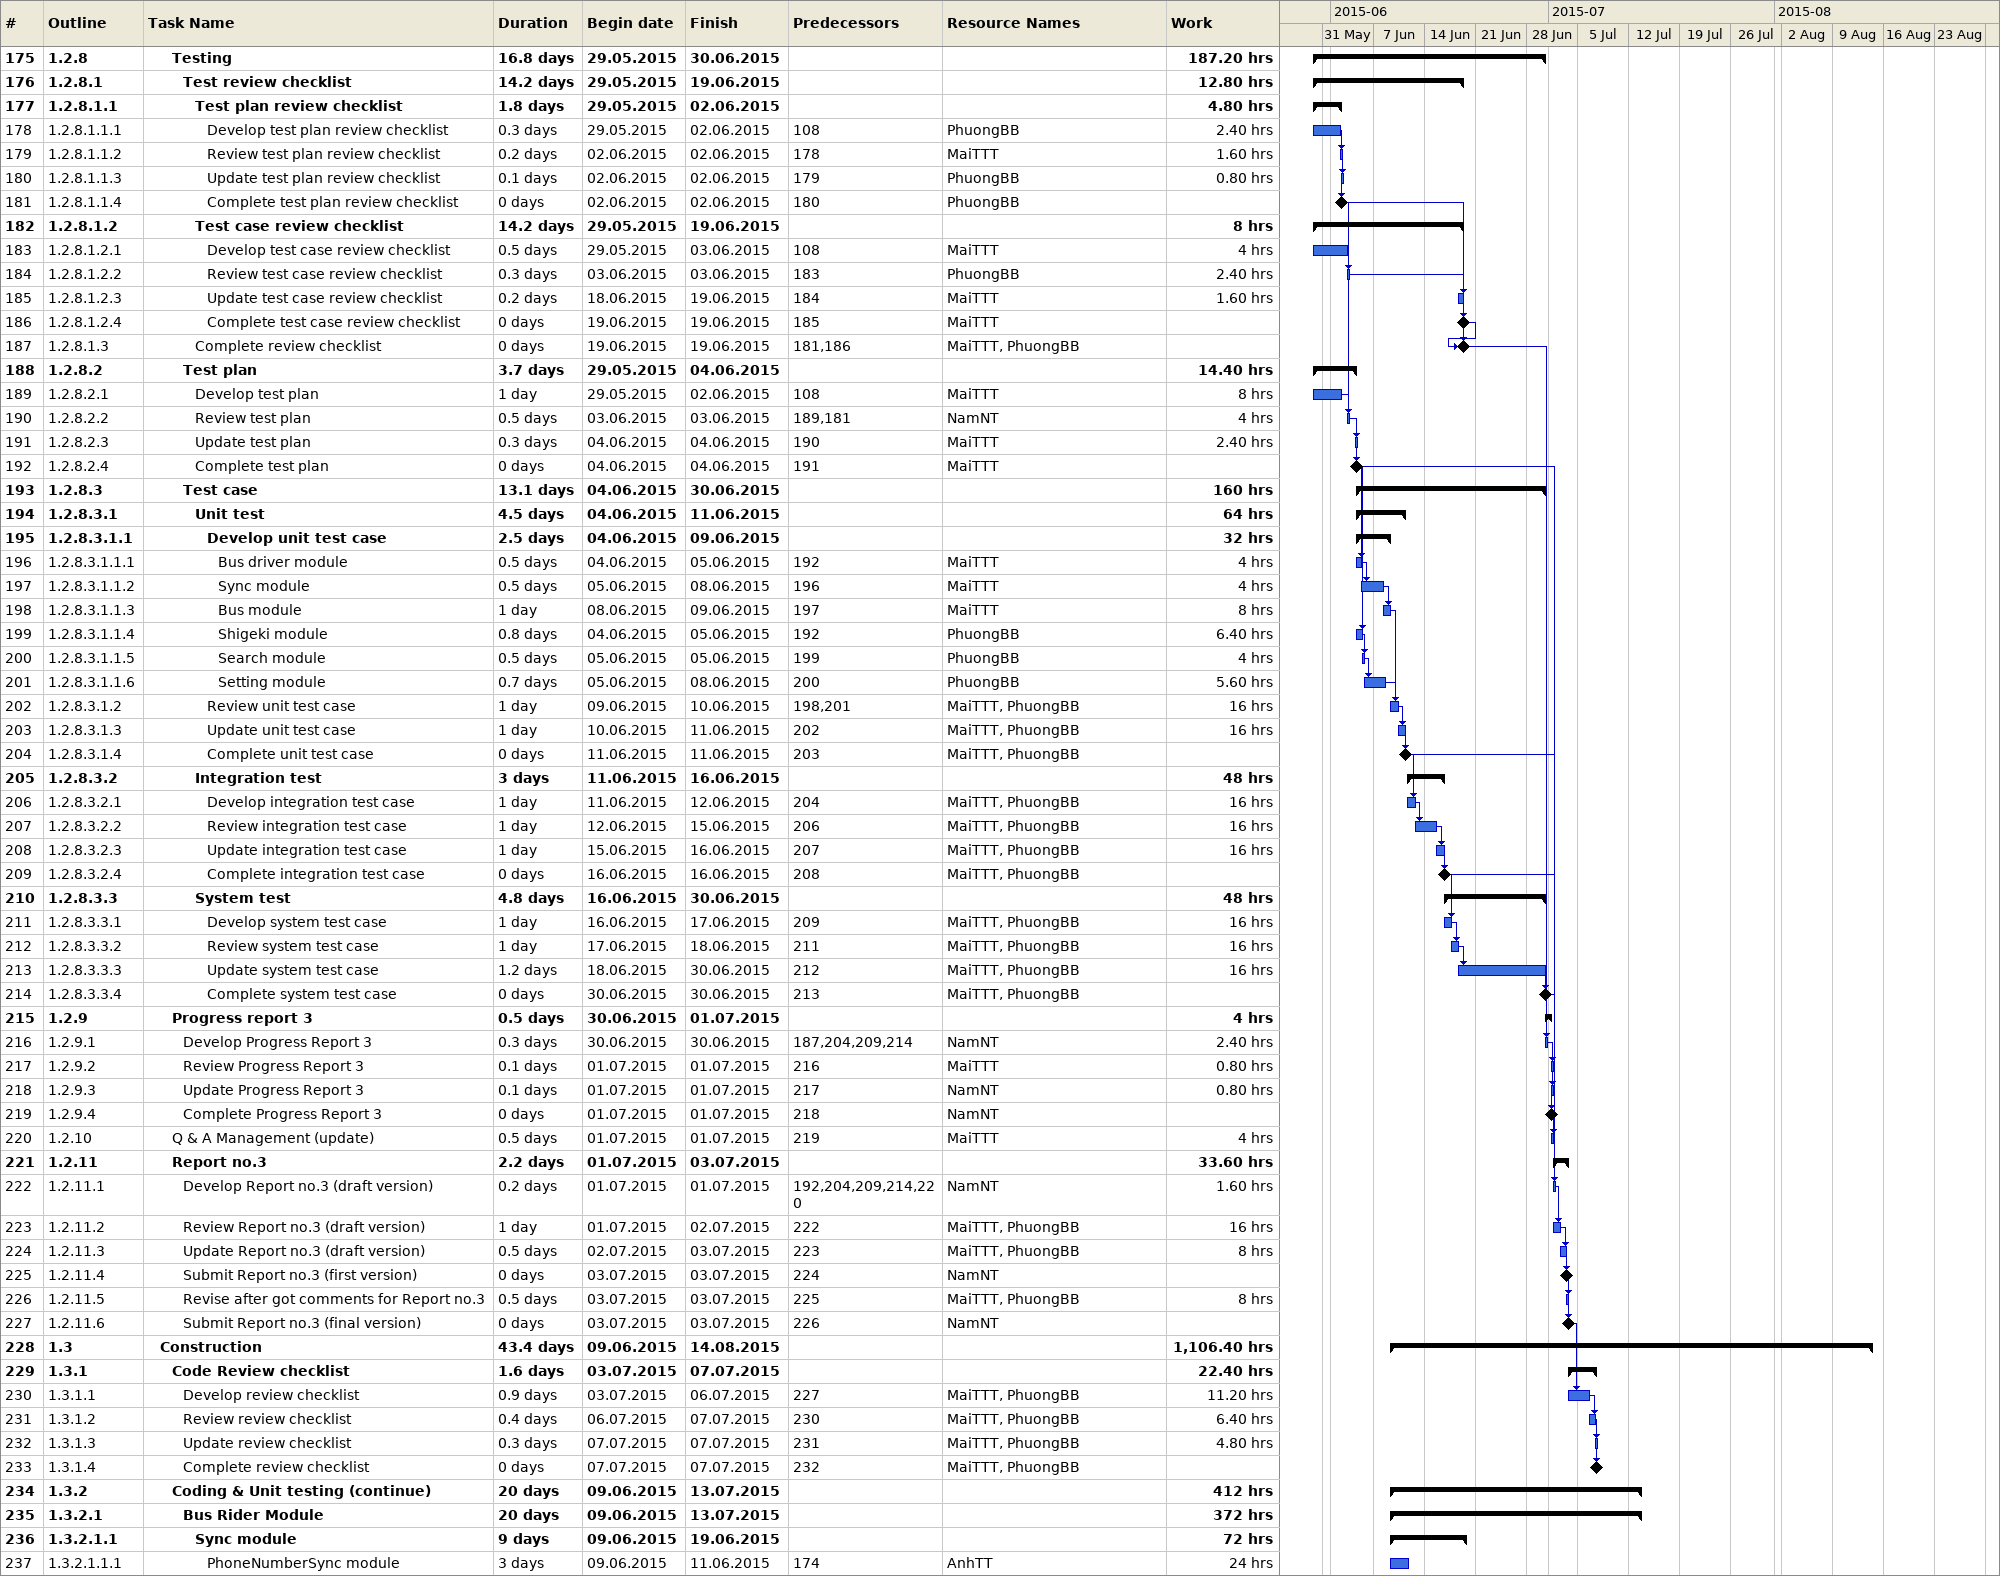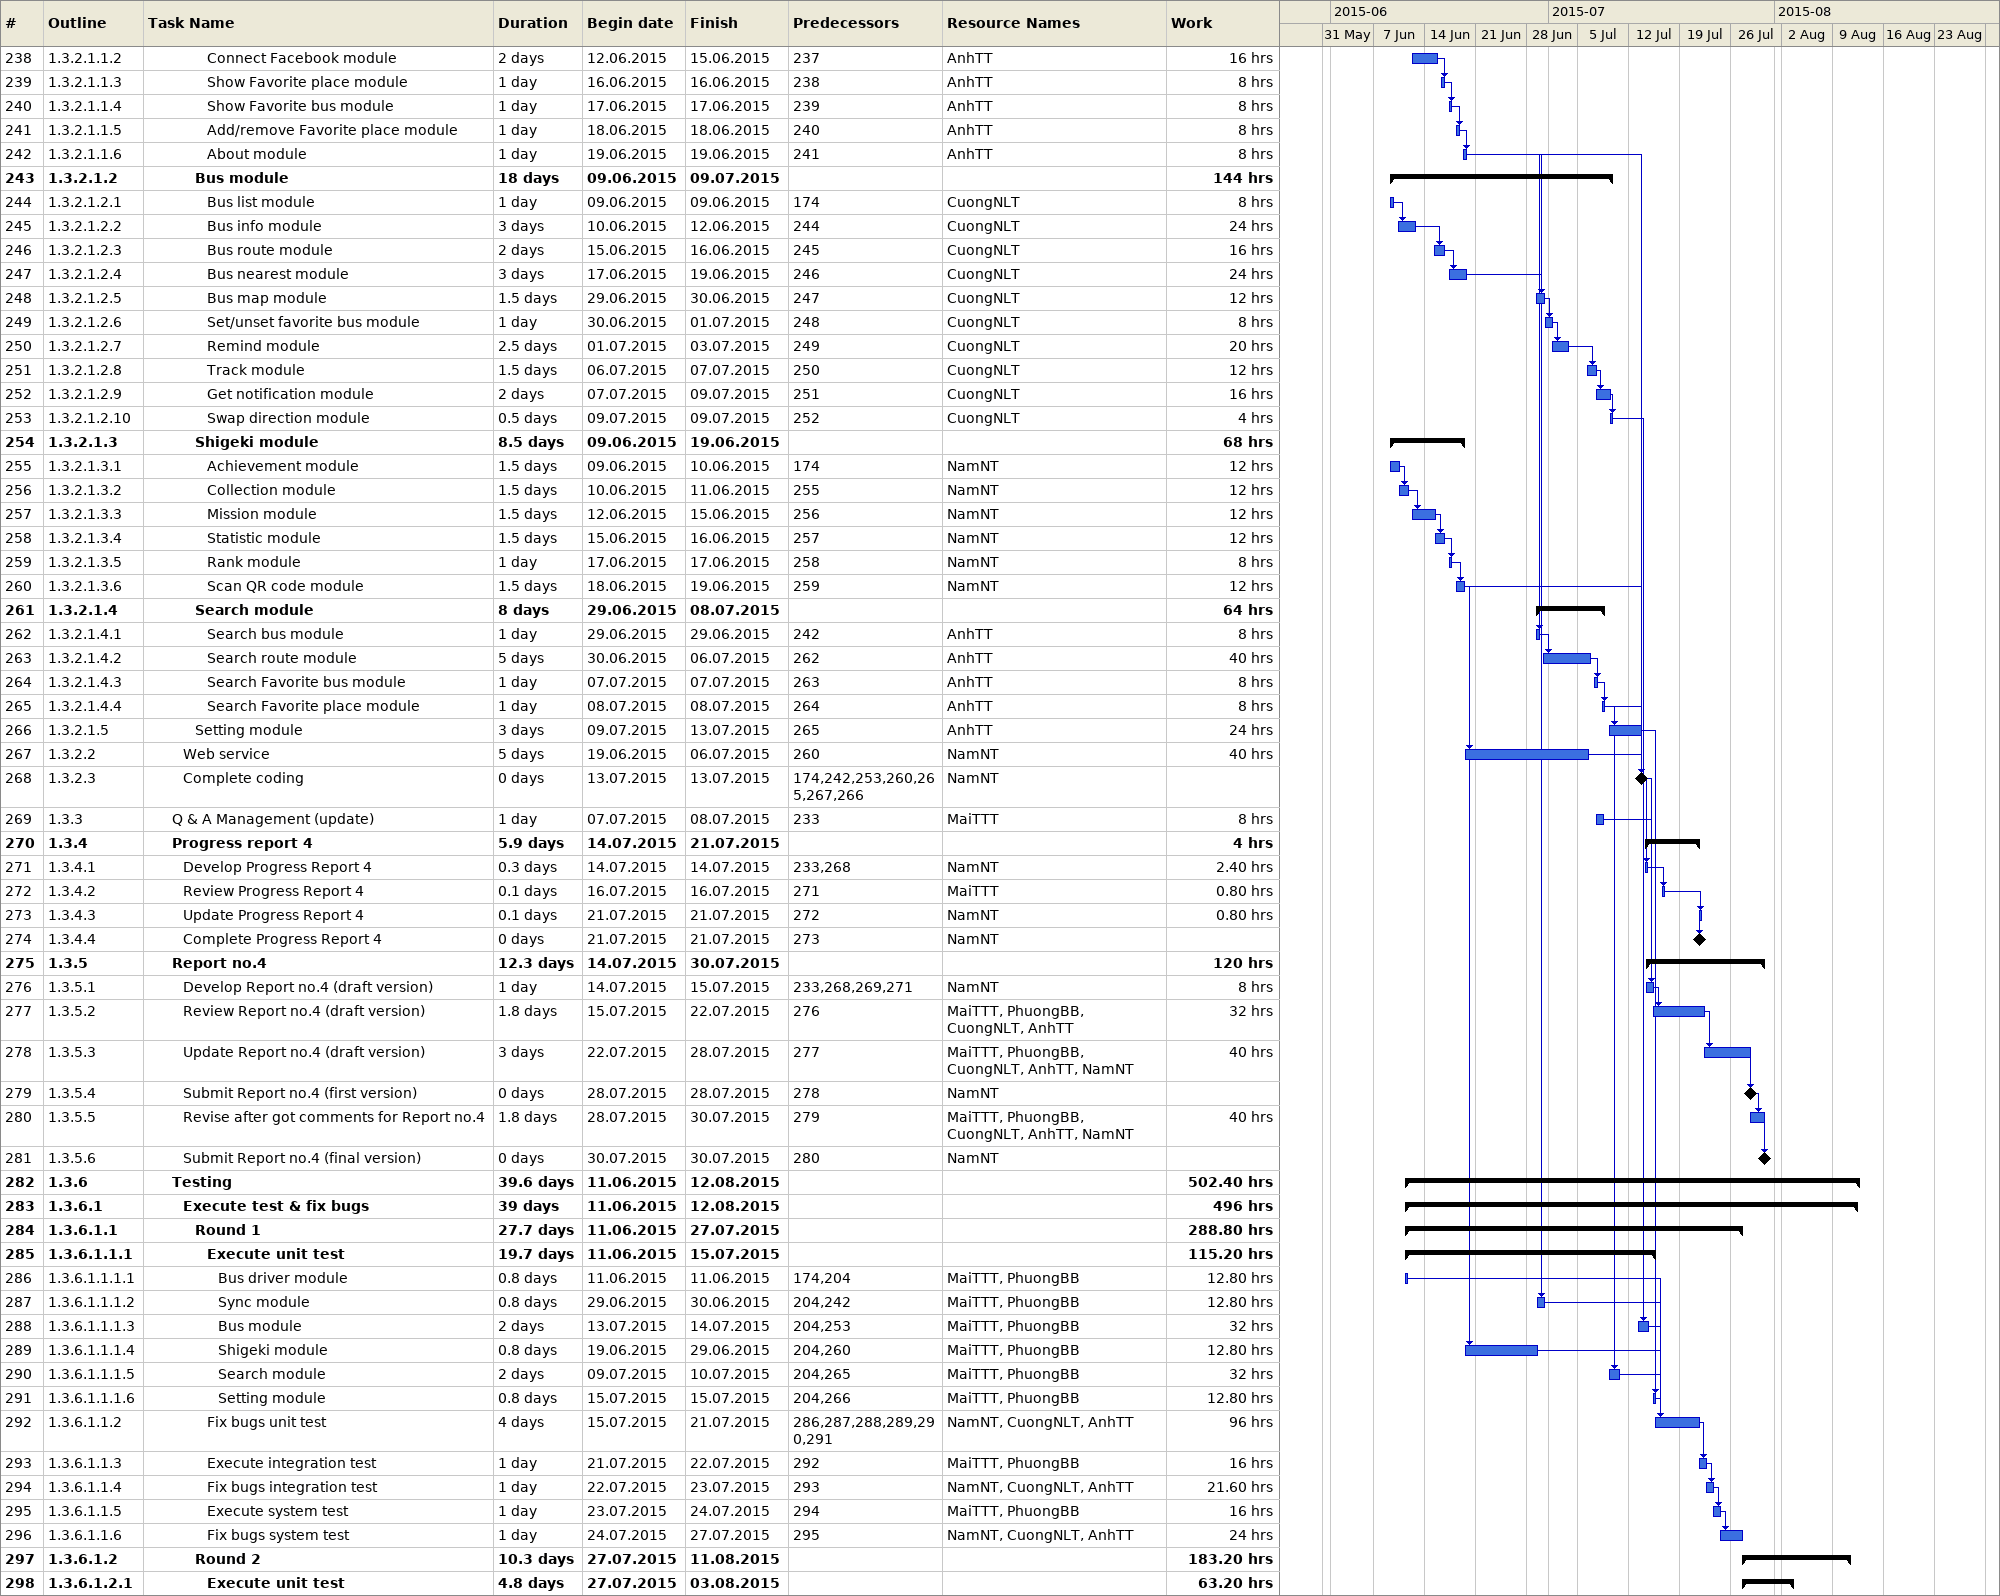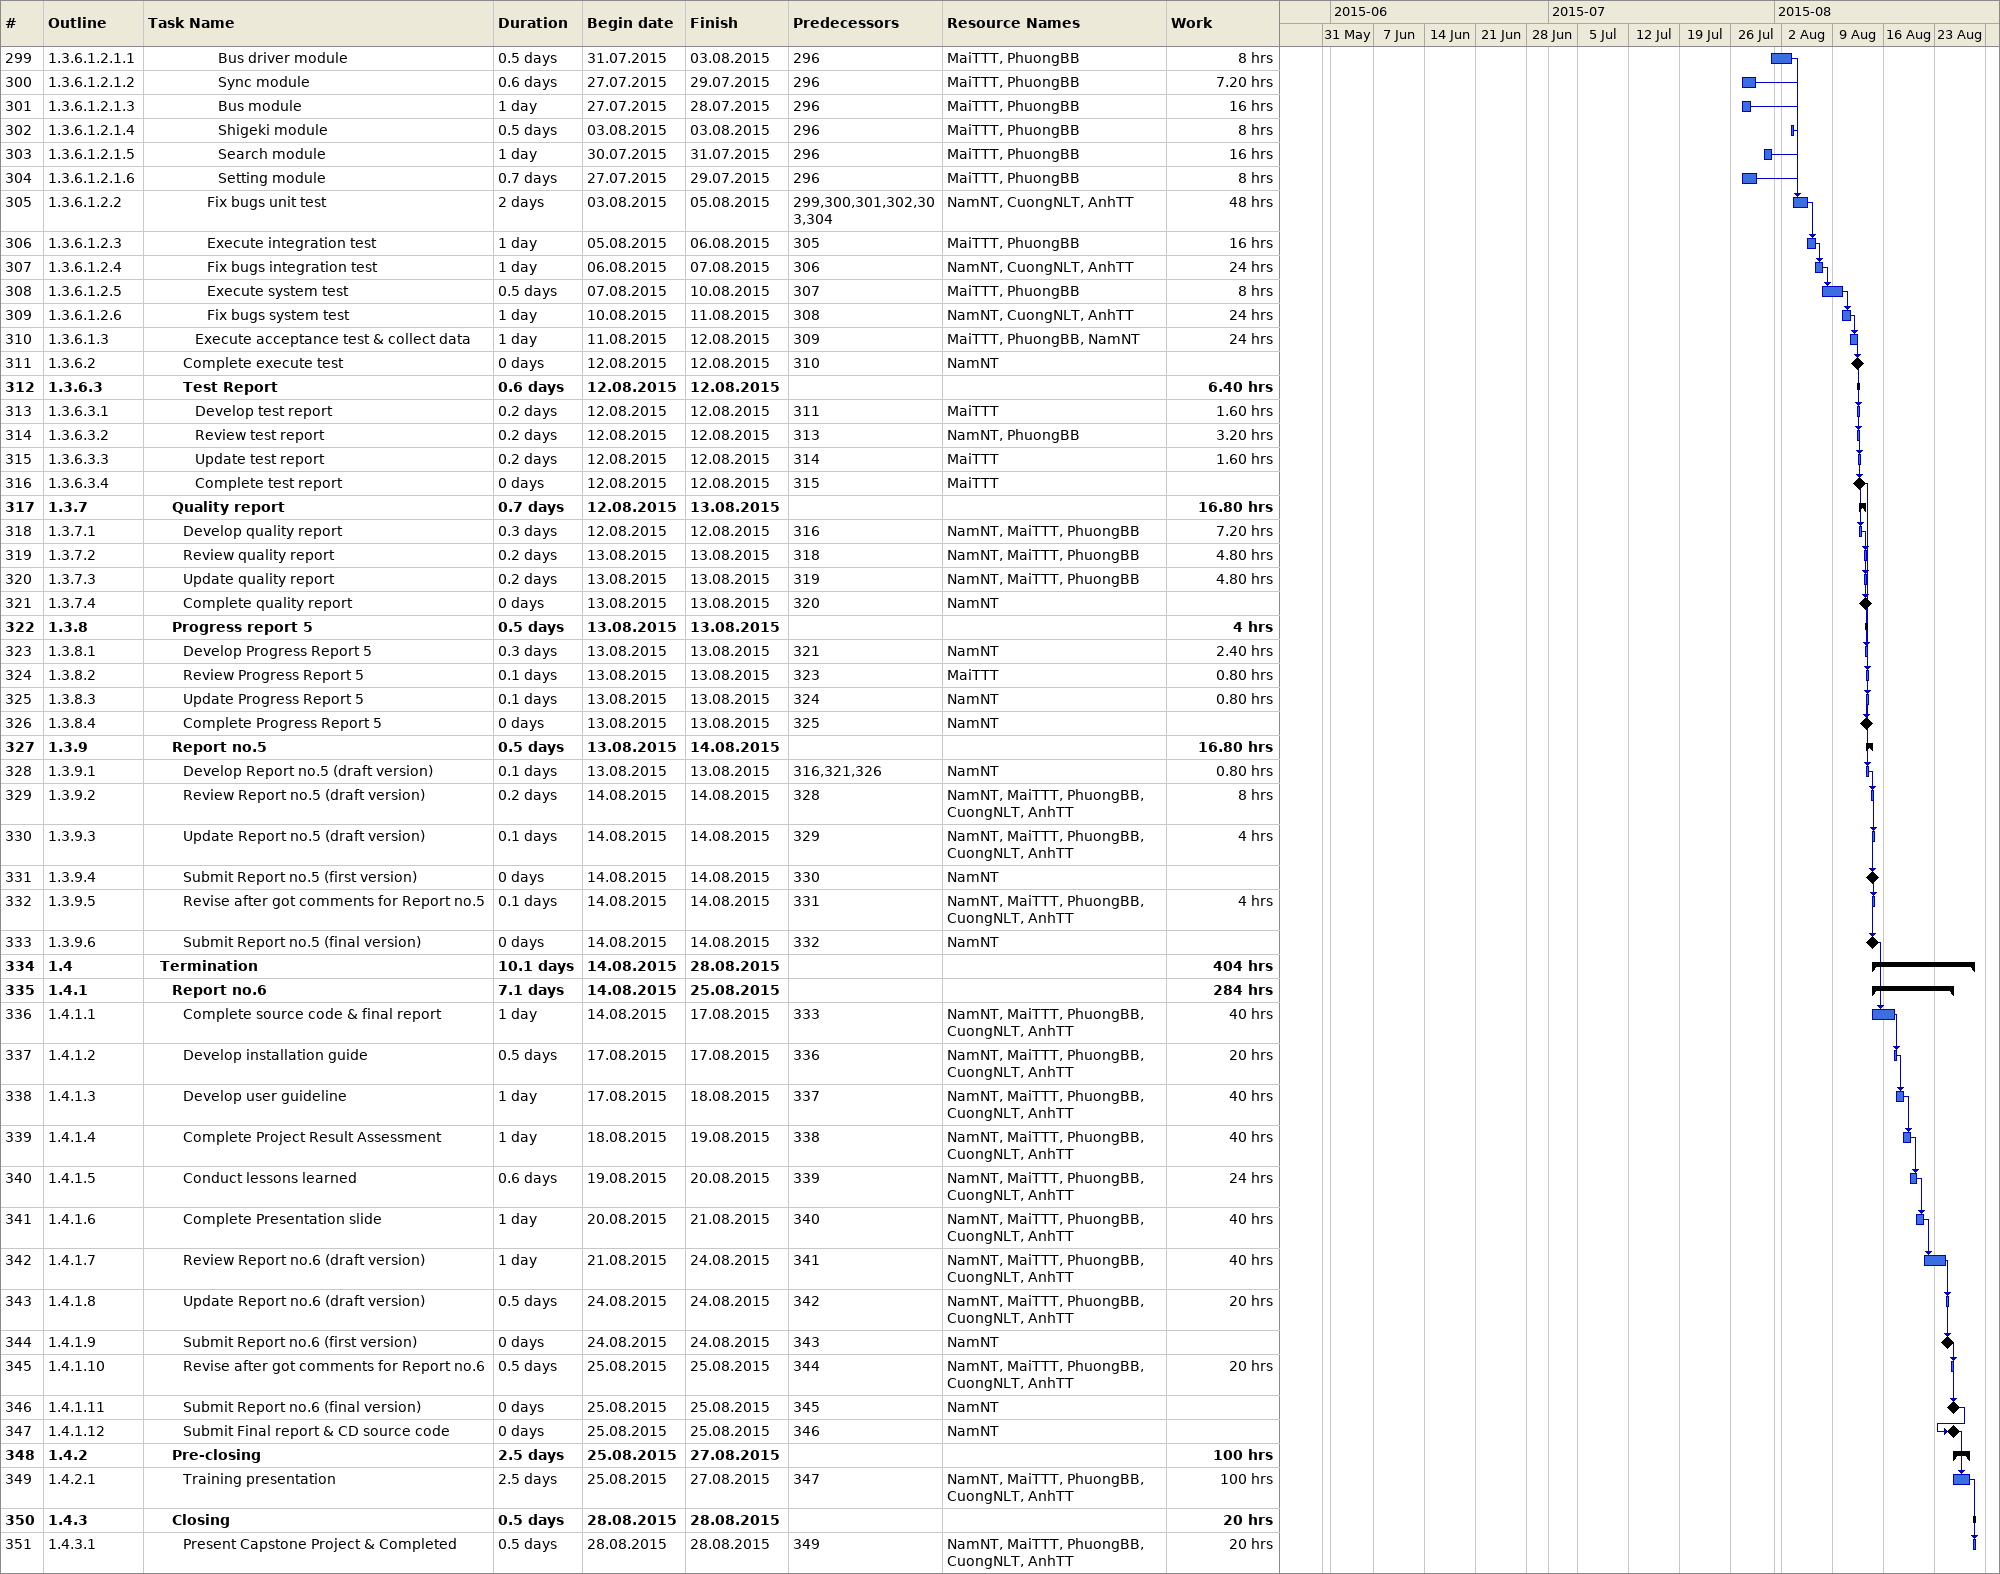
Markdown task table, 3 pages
| ID | WBS | Task | Duration | Start | Finish | Predecessors | Resources | Work (h) |
|---|---|---|---|---|---|---|---|---|
| 175 | 1.2.8 | **Testing** | 16.8d | 2015-05-29 | 2015-06-30 |  |  | 187.20 |
| 176 | 1.2.8.1 | **Test review checklist** | 14.2d | 2015-05-29 | 2015-06-19 |  |  | 12.80 |
| 177 | 1.2.8.1.1 | **Test plan review checklist** | 1.8d | 2015-05-29 | 2015-06-02 |  |  | 4.80 |
| 178 | 1.2.8.1.1.1 | Develop test plan review checklist | 0.3d | 2015-05-29 | 2015-06-02 | 108 | PhuongBB | 2.40 |
| 179 | 1.2.8.1.1.2 | Review test plan review checklist | 0.2d | 2015-06-02 | 2015-06-02 | 178 | MaiTTT | 1.60 |
| 180 | 1.2.8.1.1.3 | Update test plan review checklist | 0.1d | 2015-06-02 | 2015-06-02 | 179 | PhuongBB | 0.80 |
| 181 | 1.2.8.1.1.4 | Complete test plan review checklist | 0d | 2015-06-02 | 2015-06-02 | 180 | PhuongBB |  |
| 182 | 1.2.8.1.2 | **Test case review checklist** | 14.2d | 2015-05-29 | 2015-06-19 |  |  | 8 |
| 183 | 1.2.8.1.2.1 | Develop test case review checklist | 0.5d | 2015-05-29 | 2015-06-03 | 108 | MaiTTT | 4 |
| 184 | 1.2.8.1.2.2 | Review test case review checklist | 0.3d | 2015-06-03 | 2015-06-03 | 183 | PhuongBB | 2.40 |
| 185 | 1.2.8.1.2.3 | Update test case review checklist | 0.2d | 2015-06-18 | 2015-06-19 | 184 | MaiTTT | 1.60 |
| 186 | 1.2.8.1.2.4 | Complete test case review checklist | 0d | 2015-06-19 | 2015-06-19 | 185 | MaiTTT |  |
| 187 | 1.2.8.1.3 | Complete review checklist | 0d | 2015-06-19 | 2015-06-19 | 181, 186 | MaiTTT, PhuongBB |  |
| 188 | 1.2.8.2 | **Test plan** | 3.7d | 2015-05-29 | 2015-06-04 |  |  | 14.40 |
| 189 | 1.2.8.2.1 | Develop test plan | 1d | 2015-05-29 | 2015-06-02 | 108 | MaiTTT | 8 |
| 190 | 1.2.8.2.2 | Review test plan | 0.5d | 2015-06-03 | 2015-06-03 | 189, 181 | NamNT | 4 |
| 191 | 1.2.8.2.3 | Update test plan | 0.3d | 2015-06-04 | 2015-06-04 | 190 | MaiTTT | 2.40 |
| 192 | 1.2.8.2.4 | Complete test plan | 0d | 2015-06-04 | 2015-06-04 | 191 | MaiTTT |  |
| 193 | 1.2.8.3 | **Test case** | 13.1d | 2015-06-04 | 2015-06-30 |  |  | 160 |
| 194 | 1.2.8.3.1 | **Unit test** | 4.5d | 2015-06-04 | 2015-06-11 |  |  | 64 |
| 195 | 1.2.8.3.1.1 | **Develop unit test case** | 2.5d | 2015-06-04 | 2015-06-09 |  |  | 32 |
| 196 | 1.2.8.3.1.1.1 | Bus driver module | 0.5d | 2015-06-04 | 2015-06-05 | 192 | MaiTTT | 4 |
| 197 | 1.2.8.3.1.1.2 | Sync module | 0.5d | 2015-06-05 | 2015-06-08 | 196 | MaiTTT | 4 |
| 198 | 1.2.8.3.1.1.3 | Bus module | 1d | 2015-06-08 | 2015-06-09 | 197 | MaiTTT | 8 |
| 199 | 1.2.8.3.1.1.4 | Shigeki module | 0.8d | 2015-06-04 | 2015-06-05 | 192 | PhuongBB | 6.40 |
| 200 | 1.2.8.3.1.1.5 | Search module | 0.5d | 2015-06-05 | 2015-06-05 | 199 | PhuongBB | 4 |
| 201 | 1.2.8.3.1.1.6 | Setting module | 0.7d | 2015-06-05 | 2015-06-08 | 200 | PhuongBB | 5.60 |
| 202 | 1.2.8.3.1.2 | Review unit test case | 1d | 2015-06-09 | 2015-06-10 | 198, 201 | MaiTTT, PhuongBB | 16 |
| 203 | 1.2.8.3.1.3 | Update unit test case | 1d | 2015-06-10 | 2015-06-11 | 202 | MaiTTT, PhuongBB | 16 |
| 204 | 1.2.8.3.1.4 | Complete unit test case | 0d | 2015-06-11 | 2015-06-11 | 203 | MaiTTT, PhuongBB |  |
| 205 | 1.2.8.3.2 | **Integration test** | 3d | 2015-06-11 | 2015-06-16 |  |  | 48 |
| 206 | 1.2.8.3.2.1 | Develop integration test case | 1d | 2015-06-11 | 2015-06-12 | 204 | MaiTTT, PhuongBB | 16 |
| 207 | 1.2.8.3.2.2 | Review integration test case | 1d | 2015-06-12 | 2015-06-15 | 206 | MaiTTT, PhuongBB | 16 |
| 208 | 1.2.8.3.2.3 | Update integration test case | 1d | 2015-06-15 | 2015-06-16 | 207 | MaiTTT, PhuongBB | 16 |
| 209 | 1.2.8.3.2.4 | Complete integration test case | 0d | 2015-06-16 | 2015-06-16 | 208 | MaiTTT, PhuongBB |  |
| 210 | 1.2.8.3.3 | **System test** | 4.8d | 2015-06-16 | 2015-06-30 |  |  | 48 |
| 211 | 1.2.8.3.3.1 | Develop system test case | 1d | 2015-06-16 | 2015-06-17 | 209 | MaiTTT, PhuongBB | 16 |
| 212 | 1.2.8.3.3.2 | Review system test case | 1d | 2015-06-17 | 2015-06-18 | 211 | MaiTTT, PhuongBB | 16 |
| 213 | 1.2.8.3.3.3 | Update system test case | 1.2d | 2015-06-18 | 2015-06-30 | 212 | MaiTTT, PhuongBB | 16 |
| 214 | 1.2.8.3.3.4 | Complete system test case | 0d | 2015-06-30 | 2015-06-30 | 213 | MaiTTT, PhuongBB |  |
| 215 | 1.2.9 | **Progress report 3** | 0.5d | 2015-06-30 | 2015-07-01 |  |  | 4 |
| 216 | 1.2.9.1 | Develop Progress Report 3 | 0.3d | 2015-06-30 | 2015-06-30 | 187, 204, 209, 214 | NamNT | 2.40 |
| 217 | 1.2.9.2 | Review Progress Report 3 | 0.1d | 2015-07-01 | 2015-07-01 | 216 | MaiTTT | 0.80 |
| 218 | 1.2.9.3 | Update Progress Report 3 | 0.1d | 2015-07-01 | 2015-07-01 | 217 | NamNT | 0.80 |
| 219 | 1.2.9.4 | Complete Progress Report 3 | 0d | 2015-07-01 | 2015-07-01 | 218 | NamNT |  |
| 220 | 1.2.10 | Q & A Management (update) | 0.5d | 2015-07-01 | 2015-07-01 | 219 | MaiTTT | 4 |
| 221 | 1.2.11 | **Report no.3** | 2.2d | 2015-07-01 | 2015-07-03 |  |  | 33.60 |
| 222 | 1.2.11.1 | Develop Report no.3 (draft version) | 0.2d | 2015-07-01 | 2015-07-01 | 192, 204, 209, 214, 220 | NamNT | 1.60 |
| 223 | 1.2.11.2 | Review Report no.3 (draft version) | 1d | 2015-07-01 | 2015-07-02 | 222 | MaiTTT, PhuongBB | 16 |
| 224 | 1.2.11.3 | Update Report no.3 (draft version) | 0.5d | 2015-07-02 | 2015-07-03 | 223 | MaiTTT, PhuongBB | 8 |
| 225 | 1.2.11.4 | Submit Report no.3 (first version) | 0d | 2015-07-03 | 2015-07-03 | 224 | NamNT |  |
| 226 | 1.2.11.5 | Revise after got comments for Report no.3 | 0.5d | 2015-07-03 | 2015-07-03 | 225 | MaiTTT, PhuongBB | 8 |
| 227 | 1.2.11.6 | Submit Report no.3 (final version) | 0d | 2015-07-03 | 2015-07-03 | 226 | NamNT |  |
| 228 | 1.3 | **Construction** | 43.4d | 2015-06-09 | 2015-08-14 |  |  | 1106.40 |
| 229 | 1.3.1 | **Code Review checklist** | 1.6d | 2015-07-03 | 2015-07-07 |  |  | 22.40 |
| 230 | 1.3.1.1 | Develop review checklist | 0.9d | 2015-07-03 | 2015-07-06 | 227 | MaiTTT, PhuongBB | 11.20 |
| 231 | 1.3.1.2 | Review review checklist | 0.4d | 2015-07-06 | 2015-07-07 | 230 | MaiTTT, PhuongBB | 6.40 |
| 232 | 1.3.1.3 | Update review checklist | 0.3d | 2015-07-07 | 2015-07-07 | 231 | MaiTTT, PhuongBB | 4.80 |
| 233 | 1.3.1.4 | Complete review checklist | 0d | 2015-07-07 | 2015-07-07 | 232 | MaiTTT, PhuongBB |  |
| 234 | 1.3.2 | **Coding & Unit testing (continue)** | 20d | 2015-06-09 | 2015-07-13 |  |  | 412 |
| 235 | 1.3.2.1 | **Bus Rider Module** | 20d | 2015-06-09 | 2015-07-13 |  |  | 372 |
| 236 | 1.3.2.1.1 | **Sync module** | 9d | 2015-06-09 | 2015-06-19 |  |  | 72 |
| 237 | 1.3.2.1.1.1 | PhoneNumberSync module | 3d | 2015-06-09 | 2015-06-11 | 174 | AnhTT | 24 |
| 238 | 1.3.2.1.1.2 | Connect Facebook module | 2d | 2015-06-12 | 2015-06-15 | 237 | AnhTT | 16 |
| 239 | 1.3.2.1.1.3 | Show Favorite place module | 1d | 2015-06-16 | 2015-06-16 | 238 | AnhTT | 8 |
| 240 | 1.3.2.1.1.4 | Show Favorite bus module | 1d | 2015-06-17 | 2015-06-17 | 239 | AnhTT | 8 |
| 241 | 1.3.2.1.1.5 | Add/remove Favorite place module | 1d | 2015-06-18 | 2015-06-18 | 240 | AnhTT | 8 |
| 242 | 1.3.2.1.1.6 | About module | 1d | 2015-06-19 | 2015-06-19 | 241 | AnhTT | 8 |
| 243 | 1.3.2.1.2 | **Bus module** | 18d | 2015-06-09 | 2015-07-09 |  |  | 144 |
| 244 | 1.3.2.1.2.1 | Bus list module | 1d | 2015-06-09 | 2015-06-09 | 174 | CuongNLT | 8 |
| 245 | 1.3.2.1.2.2 | Bus info module | 3d | 2015-06-10 | 2015-06-12 | 244 | CuongNLT | 24 |
| 246 | 1.3.2.1.2.3 | Bus route module | 2d | 2015-06-15 | 2015-06-16 | 245 | CuongNLT | 16 |
| 247 | 1.3.2.1.2.4 | Bus nearest module | 3d | 2015-06-17 | 2015-06-19 | 246 | CuongNLT | 24 |
| 248 | 1.3.2.1.2.5 | Bus map module | 1.5d | 2015-06-29 | 2015-06-30 | 247 | CuongNLT | 12 |
| 249 | 1.3.2.1.2.6 | Set/unset favorite bus module | 1d | 2015-06-30 | 2015-07-01 | 248 | CuongNLT | 8 |
| 250 | 1.3.2.1.2.7 | Remind module | 2.5d | 2015-07-01 | 2015-07-03 | 249 | CuongNLT | 20 |
| 251 | 1.3.2.1.2.8 | Track module | 1.5d | 2015-07-06 | 2015-07-07 | 250 | CuongNLT | 12 |
| 252 | 1.3.2.1.2.9 | Get notification module | 2d | 2015-07-07 | 2015-07-09 | 251 | CuongNLT | 16 |
| 253 | 1.3.2.1.2.10 | Swap direction module | 0.5d | 2015-07-09 | 2015-07-09 | 252 | CuongNLT | 4 |
| 254 | 1.3.2.1.3 | **Shigeki module** | 8.5d | 2015-06-09 | 2015-06-19 |  |  | 68 |
| 255 | 1.3.2.1.3.1 | Achievement module | 1.5d | 2015-06-09 | 2015-06-10 | 174 | NamNT | 12 |
| 256 | 1.3.2.1.3.2 | Collection module | 1.5d | 2015-06-10 | 2015-06-11 | 255 | NamNT | 12 |
| 257 | 1.3.2.1.3.3 | Mission module | 1.5d | 2015-06-12 | 2015-06-15 | 256 | NamNT | 12 |
| 258 | 1.3.2.1.3.4 | Statistic module | 1.5d | 2015-06-15 | 2015-06-16 | 257 | NamNT | 12 |
| 259 | 1.3.2.1.3.5 | Rank module | 1d | 2015-06-17 | 2015-06-17 | 258 | NamNT | 8 |
| 260 | 1.3.2.1.3.6 | Scan QR code module | 1.5d | 2015-06-18 | 2015-06-19 | 259 | NamNT | 12 |
| 261 | 1.3.2.1.4 | **Search module** | 8d | 2015-06-29 | 2015-07-08 |  |  | 64 |
| 262 | 1.3.2.1.4.1 | Search bus module | 1d | 2015-06-29 | 2015-06-29 | 242 | AnhTT | 8 |
| 263 | 1.3.2.1.4.2 | Search route module | 5d | 2015-06-30 | 2015-07-06 | 262 | AnhTT | 40 |
| 264 | 1.3.2.1.4.3 | Search Favorite bus module | 1d | 2015-07-07 | 2015-07-07 | 263 | AnhTT | 8 |
| 265 | 1.3.2.1.4.4 | Search Favorite place module | 1d | 2015-07-08 | 2015-07-08 | 264 | AnhTT | 8 |
| 266 | 1.3.2.1.5 | Setting module | 3d | 2015-07-09 | 2015-07-13 | 265 | AnhTT | 24 |
| 267 | 1.3.2.2 | Web service | 5d | 2015-06-19 | 2015-07-06 | 260 | NamNT | 40 |
| 268 | 1.3.2.3 | Complete coding | 0d | 2015-07-13 | 2015-07-13 | 174, 242, 253, 260, 265, 267, 266 | NamNT |  |
| 269 | 1.3.3 | Q & A Management (update) | 1d | 2015-07-07 | 2015-07-08 | 233 | MaiTTT | 8 |
| 270 | 1.3.4 | **Progress report 4** | 5.9d | 2015-07-14 | 2015-07-21 |  |  | 4 |
| 271 | 1.3.4.1 | Develop Progress Report 4 | 0.3d | 2015-07-14 | 2015-07-14 | 233, 268 | NamNT | 2.40 |
| 272 | 1.3.4.2 | Review Progress Report 4 | 0.1d | 2015-07-16 | 2015-07-16 | 271 | MaiTTT | 0.80 |
| 273 | 1.3.4.3 | Update Progress Report 4 | 0.1d | 2015-07-21 | 2015-07-21 | 272 | NamNT | 0.80 |
| 274 | 1.3.4.4 | Complete Progress Report 4 | 0d | 2015-07-21 | 2015-07-21 | 273 | NamNT |  |
| 275 | 1.3.5 | **Report no.4** | 12.3d | 2015-07-14 | 2015-07-30 |  |  | 120 |
| 276 | 1.3.5.1 | Develop Report no.4 (draft version) | 1d | 2015-07-14 | 2015-07-15 | 233, 268, 269, 271 | NamNT | 8 |
| 277 | 1.3.5.2 | Review Report no.4 (draft version) | 1.8d | 2015-07-15 | 2015-07-22 | 276 | MaiTTT, PhuongBB, CuongNLT, AnhTT | 32 |
| 278 | 1.3.5.3 | Update Report no.4 (draft version) | 3d | 2015-07-22 | 2015-07-28 | 277 | MaiTTT, PhuongBB, CuongNLT, AnhTT, NamNT | 40 |
| 279 | 1.3.5.4 | Submit Report no.4 (first version) | 0d | 2015-07-28 | 2015-07-28 | 278 | NamNT |  |
| 280 | 1.3.5.5 | Revise after got comments for Report no.4 | 1.8d | 2015-07-28 | 2015-07-30 | 279 | MaiTTT, PhuongBB, CuongNLT, AnhTT, NamNT | 40 |
| 281 | 1.3.5.6 | Submit Report no.4 (final version) | 0d | 2015-07-30 | 2015-07-30 | 280 | NamNT |  |
| 282 | 1.3.6 | **Testing** | 39.6d | 2015-06-11 | 2015-08-12 |  |  | 502.40 |
| 283 | 1.3.6.1 | **Execute test & fix bugs** | 39d | 2015-06-11 | 2015-08-12 |  |  | 496 |
| 284 | 1.3.6.1.1 | **Round 1** | 27.7d | 2015-06-11 | 2015-07-27 |  |  | 288.80 |
| 285 | 1.3.6.1.1.1 | **Execute unit test** | 19.7d | 2015-06-11 | 2015-07-15 |  |  | 115.20 |
| 286 | 1.3.6.1.1.1.1 | Bus driver module | 0.8d | 2015-06-11 | 2015-06-11 | 174, 204 | MaiTTT, PhuongBB | 12.80 |
| 287 | 1.3.6.1.1.1.2 | Sync module | 0.8d | 2015-06-29 | 2015-06-30 | 204, 242 | MaiTTT, PhuongBB | 12.80 |
| 288 | 1.3.6.1.1.1.3 | Bus module | 2d | 2015-07-13 | 2015-07-14 | 204, 253 | MaiTTT, PhuongBB | 32 |
| 289 | 1.3.6.1.1.1.4 | Shigeki module | 0.8d | 2015-06-19 | 2015-06-29 | 204, 260 | MaiTTT, PhuongBB | 12.80 |
| 290 | 1.3.6.1.1.1.5 | Search module | 2d | 2015-07-09 | 2015-07-10 | 204, 265 | MaiTTT, PhuongBB | 32 |
| 291 | 1.3.6.1.1.1.6 | Setting module | 0.8d | 2015-07-15 | 2015-07-15 | 204, 266 | MaiTTT, PhuongBB | 12.80 |
| 292 | 1.3.6.1.1.2 | Fix bugs unit test | 4d | 2015-07-15 | 2015-07-21 | 286, 287, 288, 289, 290, 291 | NamNT, CuongNLT, AnhTT | 96 |
| 293 | 1.3.6.1.1.3 | Execute integration test | 1d | 2015-07-21 | 2015-07-22 | 292 | MaiTTT, PhuongBB | 16 |
| 294 | 1.3.6.1.1.4 | Fix bugs integration test | 1d | 2015-07-22 | 2015-07-23 | 293 | NamNT, CuongNLT, AnhTT | 21.60 |
| 295 | 1.3.6.1.1.5 | Execute system test | 1d | 2015-07-23 | 2015-07-24 | 294 | MaiTTT, PhuongBB | 16 |
| 296 | 1.3.6.1.1.6 | Fix bugs system test | 1d | 2015-07-24 | 2015-07-27 | 295 | NamNT, CuongNLT, AnhTT | 24 |
| 297 | 1.3.6.1.2 | **Round 2** | 10.3d | 2015-07-27 | 2015-08-11 |  |  | 183.20 |
| 298 | 1.3.6.1.2.1 | **Execute unit test** | 4.8d | 2015-07-27 | 2015-08-03 |  |  | 63.20 |
| 299 | 1.3.6.1.2.1.1 | Bus driver module | 0.5d | 2015-07-31 | 2015-08-03 | 296 | MaiTTT, PhuongBB | 8 |
| 300 | 1.3.6.1.2.1.2 | Sync module | 0.6d | 2015-07-27 | 2015-07-29 | 296 | MaiTTT, PhuongBB | 7.20 |
| 301 | 1.3.6.1.2.1.3 | Bus module | 1d | 2015-07-27 | 2015-07-28 | 296 | MaiTTT, PhuongBB | 16 |
| 302 | 1.3.6.1.2.1.4 | Shigeki module | 0.5d | 2015-08-03 | 2015-08-03 | 296 | MaiTTT, PhuongBB | 8 |
| 303 | 1.3.6.1.2.1.5 | Search module | 1d | 2015-07-30 | 2015-07-31 | 296 | MaiTTT, PhuongBB | 16 |
| 304 | 1.3.6.1.2.1.6 | Setting module | 0.7d | 2015-07-27 | 2015-07-29 | 296 | MaiTTT, PhuongBB | 8 |
| 305 | 1.3.6.1.2.2 | Fix bugs unit test | 2d | 2015-08-03 | 2015-08-05 | 299, 300, 301, 302, 303, 304 | NamNT, CuongNLT, AnhTT | 48 |
| 306 | 1.3.6.1.2.3 | Execute integration test | 1d | 2015-08-05 | 2015-08-06 | 305 | MaiTTT, PhuongBB | 16 |
| 307 | 1.3.6.1.2.4 | Fix bugs integration test | 1d | 2015-08-06 | 2015-08-07 | 306 | NamNT, CuongNLT, AnhTT | 24 |
| 308 | 1.3.6.1.2.5 | Execute system test | 0.5d | 2015-08-07 | 2015-08-10 | 307 | MaiTTT, PhuongBB | 8 |
| 309 | 1.3.6.1.2.6 | Fix bugs system test | 1d | 2015-08-10 | 2015-08-11 | 308 | NamNT, CuongNLT, AnhTT | 24 |
| 310 | 1.3.6.1.3 | Execute acceptance test & collect data | 1d | 2015-08-11 | 2015-08-12 | 309 | MaiTTT, PhuongBB, NamNT | 24 |
| 311 | 1.3.6.2 | Complete execute test | 0d | 2015-08-12 | 2015-08-12 | 310 | NamNT |  |
| 312 | 1.3.6.3 | **Test Report** | 0.6d | 2015-08-12 | 2015-08-12 |  |  | 6.40 |
| 313 | 1.3.6.3.1 | Develop test report | 0.2d | 2015-08-12 | 2015-08-12 | 311 | MaiTTT | 1.60 |
| 314 | 1.3.6.3.2 | Review test report | 0.2d | 2015-08-12 | 2015-08-12 | 313 | NamNT, PhuongBB | 3.20 |
| 315 | 1.3.6.3.3 | Update test report | 0.2d | 2015-08-12 | 2015-08-12 | 314 | MaiTTT | 1.60 |
| 316 | 1.3.6.3.4 | Complete test report | 0d | 2015-08-12 | 2015-08-12 | 315 | MaiTTT |  |
| 317 | 1.3.7 | **Quality report** | 0.7d | 2015-08-12 | 2015-08-13 |  |  | 16.80 |
| 318 | 1.3.7.1 | Develop quality report | 0.3d | 2015-08-12 | 2015-08-12 | 316 | NamNT, MaiTTT, PhuongBB | 7.20 |
| 319 | 1.3.7.2 | Review quality report | 0.2d | 2015-08-13 | 2015-08-13 | 318 | NamNT, MaiTTT, PhuongBB | 4.80 |
| 320 | 1.3.7.3 | Update quality report | 0.2d | 2015-08-13 | 2015-08-13 | 319 | NamNT, MaiTTT, PhuongBB | 4.80 |
| 321 | 1.3.7.4 | Complete quality report | 0d | 2015-08-13 | 2015-08-13 | 320 | NamNT |  |
| 322 | 1.3.8 | **Progress report 5** | 0.5d | 2015-08-13 | 2015-08-13 |  |  | 4 |
| 323 | 1.3.8.1 | Develop Progress Report 5 | 0.3d | 2015-08-13 | 2015-08-13 | 321 | NamNT | 2.40 |
| 324 | 1.3.8.2 | Review Progress Report 5 | 0.1d | 2015-08-13 | 2015-08-13 | 323 | MaiTTT | 0.80 |
| 325 | 1.3.8.3 | Update Progress Report 5 | 0.1d | 2015-08-13 | 2015-08-13 | 324 | NamNT | 0.80 |
| 326 | 1.3.8.4 | Complete Progress Report 5 | 0d | 2015-08-13 | 2015-08-13 | 325 | NamNT |  |
| 327 | 1.3.9 | **Report no.5** | 0.5d | 2015-08-13 | 2015-08-14 |  |  | 16.80 |
| 328 | 1.3.9.1 | Develop Report no.5 (draft version) | 0.1d | 2015-08-13 | 2015-08-13 | 316, 321, 326 | NamNT | 0.80 |
| 329 | 1.3.9.2 | Review Report no.5 (draft version) | 0.2d | 2015-08-14 | 2015-08-14 | 328 | NamNT, MaiTTT, PhuongBB, CuongNLT, AnhTT | 8 |
| 330 | 1.3.9.3 | Update Report no.5 (draft version) | 0.1d | 2015-08-14 | 2015-08-14 | 329 | NamNT, MaiTTT, PhuongBB, CuongNLT, AnhTT | 4 |
| 331 | 1.3.9.4 | Submit Report no.5 (first version) | 0d | 2015-08-14 | 2015-08-14 | 330 | NamNT |  |
| 332 | 1.3.9.5 | Revise after got comments for Report no.5 | 0.1d | 2015-08-14 | 2015-08-14 | 331 | NamNT, MaiTTT, PhuongBB, CuongNLT, AnhTT | 4 |
| 333 | 1.3.9.6 | Submit Report no.5 (final version) | 0d | 2015-08-14 | 2015-08-14 | 332 | NamNT |  |
| 334 | 1.4 | **Termination** | 10.1d | 2015-08-14 | 2015-08-28 |  |  | 404 |
| 335 | 1.4.1 | **Report no.6** | 7.1d | 2015-08-14 | 2015-08-25 |  |  | 284 |
| 336 | 1.4.1.1 | Complete source code & final report | 1d | 2015-08-14 | 2015-08-17 | 333 | NamNT, MaiTTT, PhuongBB, CuongNLT, AnhTT | 40 |
| 337 | 1.4.1.2 | Develop installation guide | 0.5d | 2015-08-17 | 2015-08-17 | 336 | NamNT, MaiTTT, PhuongBB, CuongNLT, AnhTT | 20 |
| 338 | 1.4.1.3 | Develop user guideline | 1d | 2015-08-17 | 2015-08-18 | 337 | NamNT, MaiTTT, PhuongBB, CuongNLT, AnhTT | 40 |
| 339 | 1.4.1.4 | Complete Project Result Assessment | 1d | 2015-08-18 | 2015-08-19 | 338 | NamNT, MaiTTT, PhuongBB, CuongNLT, AnhTT | 40 |
| 340 | 1.4.1.5 | Conduct lessons learned | 0.6d | 2015-08-19 | 2015-08-20 | 339 | NamNT, MaiTTT, PhuongBB, CuongNLT, AnhTT | 24 |
| 341 | 1.4.1.6 | Complete Presentation slide | 1d | 2015-08-20 | 2015-08-21 | 340 | NamNT, MaiTTT, PhuongBB, CuongNLT, AnhTT | 40 |
| 342 | 1.4.1.7 | Review Report no.6 (draft version) | 1d | 2015-08-21 | 2015-08-24 | 341 | NamNT, MaiTTT, PhuongBB, CuongNLT, AnhTT | 40 |
| 343 | 1.4.1.8 | Update Report no.6 (draft version) | 0.5d | 2015-08-24 | 2015-08-24 | 342 | NamNT, MaiTTT, PhuongBB, CuongNLT, AnhTT | 20 |
| 344 | 1.4.1.9 | Submit Report no.6 (first version) | 0d | 2015-08-24 | 2015-08-24 | 343 | NamNT |  |
| 345 | 1.4.1.10 | Revise after got comments for Report no.6 | 0.5d | 2015-08-25 | 2015-08-25 | 344 | NamNT, MaiTTT, PhuongBB, CuongNLT, AnhTT | 20 |
| 346 | 1.4.1.11 | Submit Report no.6 (final version) | 0d | 2015-08-25 | 2015-08-25 | 345 | NamNT |  |
| 347 | 1.4.1.12 | Submit Final report & CD source code | 0d | 2015-08-25 | 2015-08-25 | 346 | NamNT |  |
| 348 | 1.4.2 | **Pre-closing** | 2.5d | 2015-08-25 | 2015-08-27 |  |  | 100 |
| 349 | 1.4.2.1 | Training presentation | 2.5d | 2015-08-25 | 2015-08-27 | 347 | NamNT, MaiTTT, PhuongBB, CuongNLT, AnhTT | 100 |
| 350 | 1.4.3 | **Closing** | 0.5d | 2015-08-28 | 2015-08-28 |  |  | 20 |
| 351 | 1.4.3.1 | Present Capstone Project & Completed | 0.5d | 2015-08-28 | 2015-08-28 | 349 | NamNT, MaiTTT, PhuongBB, CuongNLT, AnhTT | 20 |
